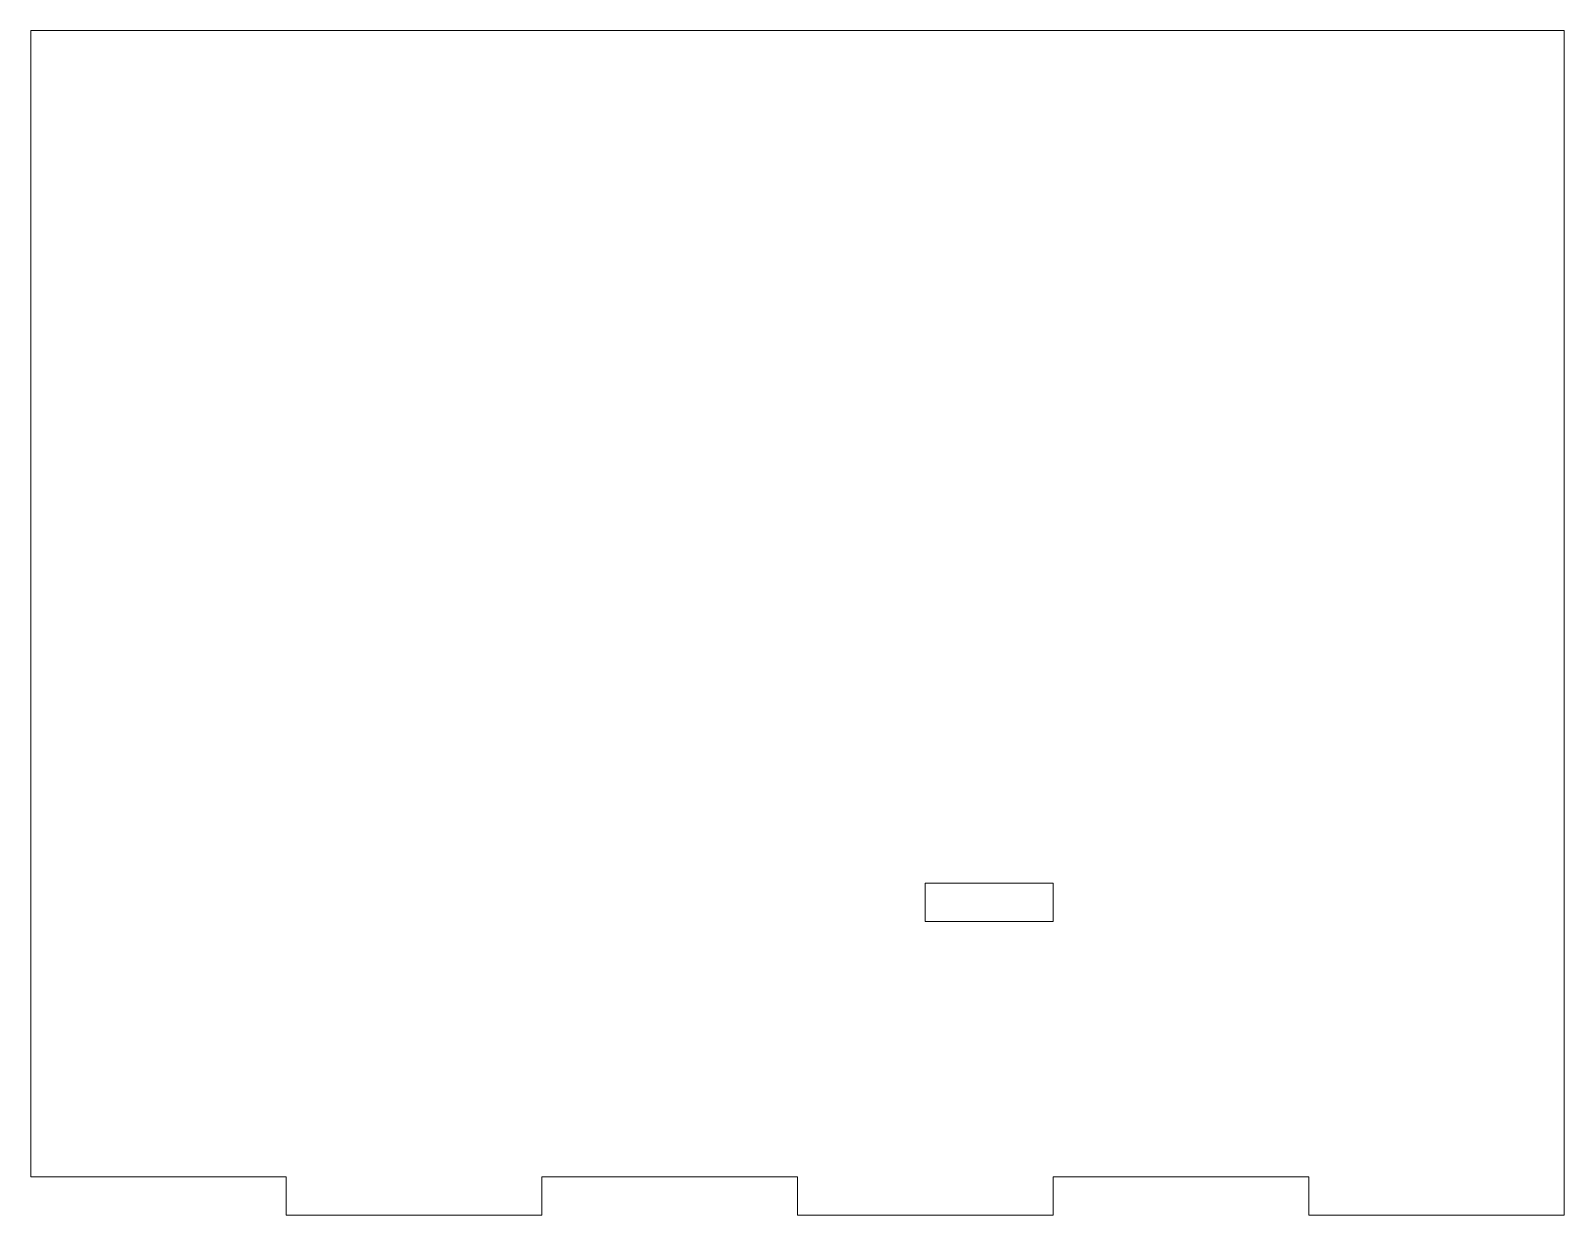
# Model space of a CAD drawing. Header units: millimetres. Extents: x -61 to 59, y -82 to 11.
import ezdxf

# ---------------------------------------------------------------- set-up
doc = ezdxf.new("R2010")
doc.units = ezdxf.units.MM

msp = doc.modelspace()

# ---------------------------------------------------------------- linework, layer by layer
at = {"color": 7, "linetype": 'Continuous', "lineweight": 15}
for p, q in [((-60.53, 11.09), (59.47, 11.09)), ((-60.53, -78.62), (-60.53, 11.09)), ((59.47, -81.62), (59.47, 11.09)), ((9.47, -58.62), (9.47, -55.62)), ((19.47, -55.62), (9.47, -55.62)), ((19.47, -58.62), (19.47, -55.62)), ((19.47, -58.62), (9.47, -58.62)), ((-60.53, -78.62), (-40.53, -78.62)), ((-40.53, -78.62), (-40.53, -81.62)), ((-20.53, -81.62), (-20.53, -78.62)), ((-20.53, -78.62), (-0.53, -78.62)), ((-0.53, -78.62), (-0.53, -81.62)), ((19.47, -81.62), (19.47, -78.62)), ((19.47, -78.62), (39.47, -78.62)), ((39.47, -78.62), (39.47, -81.62)), ((-40.53, -81.62), (-20.53, -81.62)), ((-0.53, -81.62), (19.47, -81.62)), ((39.47, -81.62), (59.47, -81.62))]:
    msp.add_line(p, q, dxfattribs=at)

doc.saveas('drawing.dxf')
